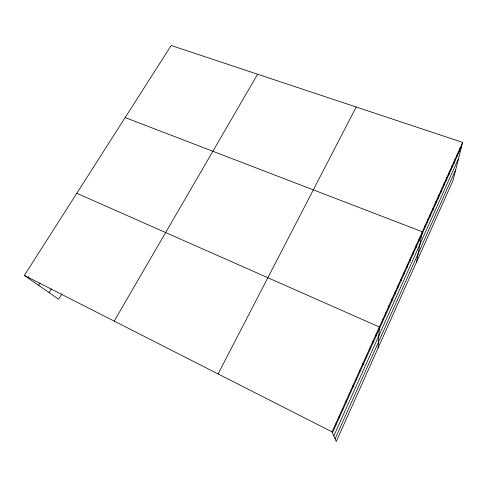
<?xml version="1.0" encoding="UTF-8"?>
<svg xmlns="http://www.w3.org/2000/svg" width="487" height="487" viewBox="0 0 487 487"><rect width="100%" height="100%" fill="white"/><g stroke="black" fill="none" stroke-linecap="round" stroke-linejoin="round"><path stroke-width="0.73" d="M369.584 350.488L369.603 348.613M372.823 343.305L372.878 341.363M376.037 336.176L376.128 334.155M378.113 347.943L379.355 327.002L76.806 193.284M382.398 322.059L382.563 319.898M385.552 315.077L385.747 312.843M388.681 308.137L388.906 305.83M391.785 301.246L392.047 298.872M394.872 294.398L395.17 291.957M397.94 287.598L398.269 285.09M400.984 280.841L401.343 278.266M404.009 274.132L404.405 271.49M407.016 267.466L407.436 264.764M409.999 260.843L410.456 258.08M412.964 254.269L413.451 251.438M415.91 247.731L416.428 244.839M418.838 241.235L419.386 238.283M416.525 262.061L422.326 231.775L125.159 117.562M424.524 228.622L425.133 225.554M427.288 222.498L427.921 219.375M430.033 216.411L430.691 213.233M432.76 210.36L433.448 207.127M435.469 204.345L436.182 201.058M438.166 198.373L438.903 195.031M440.845 192.432L441.606 189.041M443.505 186.527L444.296 183.082M446.147 180.665L446.963 177.165M448.777 174.833L449.617 171.284M451.394 169.032L452.259 165.44M453.987 163.273L454.882 159.626M456.569 157.544L457.488 153.855M459.138 151.853L460.075 148.115M462.65 142.405L452.94 180.653L336.261 441.508L332.031 431.878L24.35 275.429L171.18 45.492L462.65 142.405L332.031 431.878M333.808 435.92L458.608 158.324M335.099 438.86L455.643 170.018M332.457 432.84L461.688 146.197M218.079 373.931L356.186 107.006M114.195 321.11L257.611 74.231M62.032 293.685L58.623 299.237L24.35 275.429M49.065 292.602L51.427 288.797M38.583 285.321L40.062 282.971M27.735 277.779L28.502 276.567M335.567 424.031L335.951 425.09M339.086 416.245L339.421 417.389M342.574 408.52L342.866 409.744M346.032 400.844L346.294 402.152M349.471 393.222L349.69 394.616M352.886 385.655L353.063 387.135M356.277 378.143L356.417 379.702M359.643 370.686L359.741 372.324M362.985 363.278L363.046 364.994M366.303 355.918L366.327 357.714"/></g></svg>
